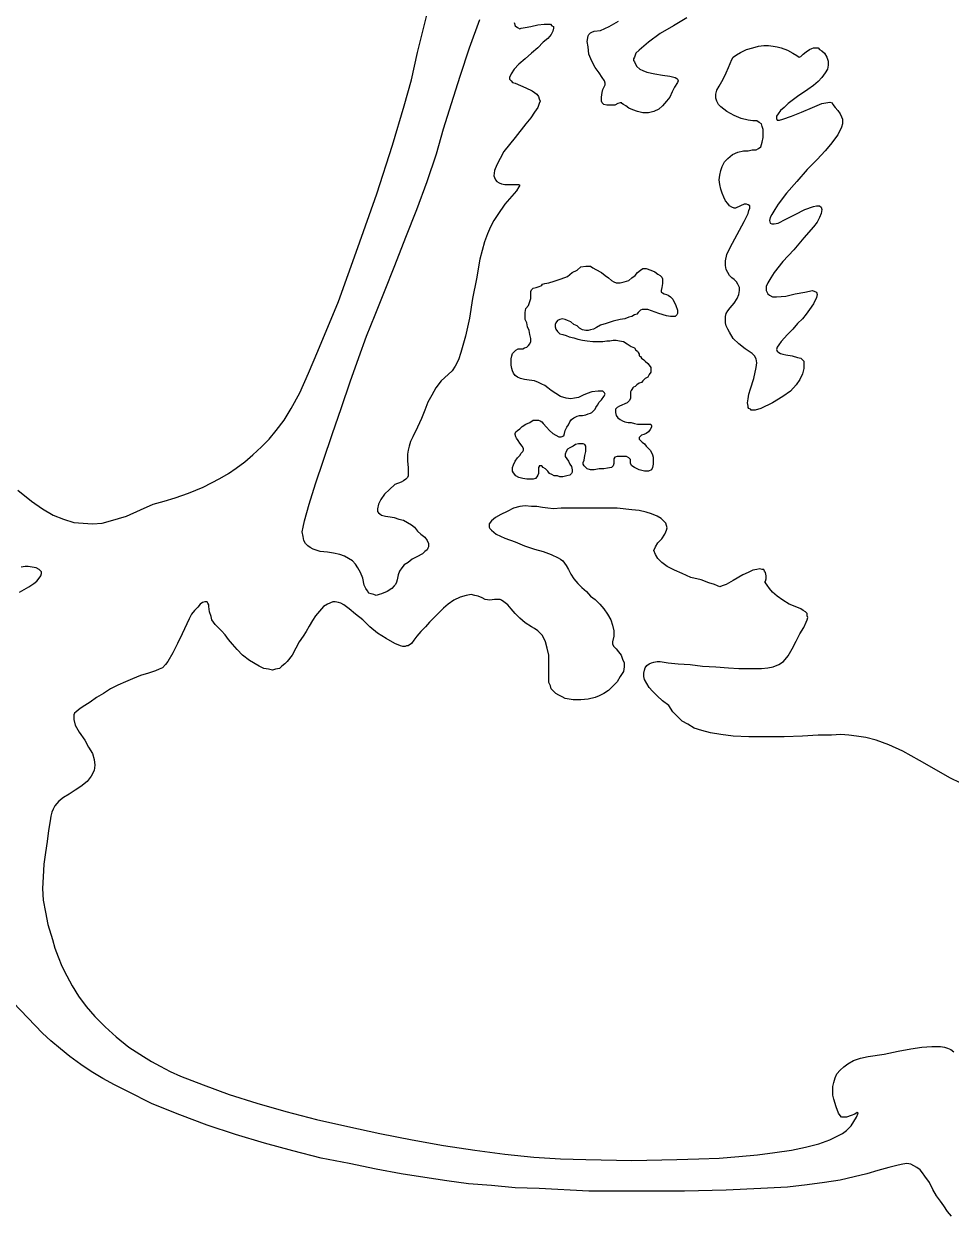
# Model space of a CAD drawing. Extents: x 1231 to 2855, y 3260 to 5268.
# Drawn here: x 1447.398 to 1451.062, y 3325.185 to 3329.892 of the extents above; entities that cross this region are included whole.
import ezdxf

# ---------------------------------------------------------------- set-up
doc = ezdxf.new("R2010")
doc.units = 0
doc.header["$LTSCALE"] = 20
doc.header["$MEASUREMENT"] = 0
doc.layers.add('ACO', color=2, linetype='CONTINUOUS')

msp = doc.modelspace()

# ---------------------------------------------------------------- linework, layer by layer
at = {"layer": 'ACO', "color": 124}
for points in [[(1447.3751, 3328.0514), (1447.4279, 3328.008), (1447.4713, 3327.977), (1447.5147, 3327.9521), (1447.5551, 3327.9366), (1447.5954, 3327.9242), (1447.6326, 3327.9211), (1447.6698, 3327.918), (1447.7071, 3327.9211), (1447.7412, 3327.9304), (1447.8032, 3327.949), (1447.8591, 3327.9739), (1447.9087, 3327.9956), (1447.9521, 3328.008), (1447.9956, 3328.0204), (1448.0483, 3328.039), (1448.1072, 3328.0638), (1448.1724, 3328.0979), (1448.2065, 3328.1166), (1448.2375, 3328.1383), (1448.2716, 3328.1631), (1448.3027, 3328.191), (1448.3368, 3328.222), (1448.3678, 3328.253), (1448.3957, 3328.2872), (1448.4268, 3328.3275), (1448.4547, 3328.374), (1448.4888, 3328.4361), (1448.5229, 3328.5136), (1448.5601, 3328.6005), (1448.6408, 3328.7959), (1448.7183, 3329.01), (1448.7928, 3329.2209), (1448.8548, 3329.4132), (1448.9014, 3329.5683), (1448.9293, 3329.6707), (1448.9541, 3329.7793), (1448.9975, 3329.953)], [(1449.3357, 3329.8972), (1449.3388, 3329.8848), (1449.3481, 3329.8785), (1449.3574, 3329.8723), (1449.3636, 3329.8754), (1449.3791, 3329.8785), (1449.4008, 3329.8816), (1449.4287, 3329.8879), (1449.4535, 3329.891), (1449.466, 3329.891), (1449.4784, 3329.891), (1449.4846, 3329.8848), (1449.4908, 3329.8816), (1449.4908, 3329.8754), (1449.4877, 3329.863), (1449.4815, 3329.8506), (1449.4691, 3329.8351), (1449.4504, 3329.8196), (1449.4287, 3329.7979), (1449.4039, 3329.7762), (1449.3791, 3329.7545), (1449.3543, 3329.7327), (1449.3357, 3329.7141), (1449.3233, 3329.6955), (1449.3171, 3329.68), (1449.3171, 3329.6738), (1449.3233, 3329.6676), (1449.3295, 3329.6614), (1449.3388, 3329.6583), (1449.3605, 3329.649), (1449.3822, 3329.6397), (1449.407, 3329.6273), (1449.4256, 3329.6149), (1449.4318, 3329.6056), (1449.4349, 3329.5963), (1449.438, 3329.587), (1449.4349, 3329.5776), (1449.4287, 3329.5621), (1449.4163, 3329.5435), (1449.4008, 3329.5218), (1449.3822, 3329.497), (1449.3388, 3329.4443), (1449.2953, 3329.3884), (1449.2798, 3329.3605), (1449.2674, 3329.3357), (1449.2581, 3329.314), (1449.255, 3329.2923), (1449.2581, 3329.286), (1449.2612, 3329.2767), (1449.2674, 3329.2705), (1449.2767, 3329.2643), (1449.286, 3329.2612), (1449.2984, 3329.2581), (1449.3171, 3329.2581), (1449.3357, 3329.2581), (1449.345, 3329.2581), (1449.3543, 3329.2581), (1449.3574, 3329.255), (1449.3543, 3329.2488), (1449.345, 3329.2333), (1449.3264, 3329.2116), (1449.2984, 3329.1806), (1449.2705, 3329.1402), (1449.255, 3329.1154), (1449.2426, 3329.0906), (1449.2302, 3329.0627), (1449.2178, 3329.0317), (1449.1992, 3328.9634), (1449.1868, 3328.8859), (1449.1713, 3328.8083), (1449.1588, 3328.7308), (1449.1433, 3328.6594), (1449.1247, 3328.5943), (1449.1154, 3328.5664), (1449.103, 3328.5415), (1449.0906, 3328.5229), (1449.0751, 3328.5074), (1449.0472, 3328.4826), (1449.0255, 3328.4547), (1449.0099, 3328.4268), (1448.9944, 3328.3988), (1448.982, 3328.3678), (1448.9696, 3328.3337), (1448.9541, 3328.2996), (1448.9355, 3328.2624), (1448.9262, 3328.2437), (1448.92, 3328.2251), (1448.9169, 3328.2096), (1448.9138, 3328.1941), (1448.9138, 3328.1662), (1448.9169, 3328.1414), (1448.9169, 3328.1228), (1448.9169, 3328.1073), (1448.9138, 3328.101), (1448.9076, 3328.0948), (1448.8983, 3328.0886), (1448.889, 3328.0824), (1448.8641, 3328.0731), (1448.8424, 3328.0545), (1448.8238, 3328.0359), (1448.8083, 3328.0142), (1448.799, 3327.9956), (1448.7959, 3327.977), (1448.7959, 3327.9677), (1448.799, 3327.9615), (1448.8052, 3327.9584), (1448.8114, 3327.9521), (1448.8269, 3327.949), (1448.8455, 3327.9459), (1448.861, 3327.9428), (1448.8797, 3327.9366), (1448.8983, 3327.9335), (1448.9138, 3327.9242), (1448.9293, 3327.9149), (1448.9417, 3327.9056), (1448.9541, 3327.8901), (1448.9665, 3327.8777), (1448.982, 3327.8653), (1448.9913, 3327.8529), (1448.9975, 3327.8405), (1448.9975, 3327.8281), (1448.9944, 3327.8219), (1448.9913, 3327.8157), (1448.982, 3327.8094), (1448.9727, 3327.8001), (1448.951, 3327.7877), (1448.9324, 3327.7784), (1448.9169, 3327.766), (1448.9014, 3327.7567), (1448.8921, 3327.7443), (1448.8828, 3327.7319), (1448.8766, 3327.7164), (1448.8735, 3327.6978), (1448.8704, 3327.6885), (1448.8672, 3327.6792), (1448.861, 3327.673), (1448.8517, 3327.6637), (1448.8331, 3327.6512), (1448.8114, 3327.6419), (1448.8021, 3327.6388), (1448.7897, 3327.6357), (1448.7804, 3327.6388), (1448.7711, 3327.6419), (1448.7618, 3327.645), (1448.7556, 3327.6543), (1448.7494, 3327.6637), (1448.7432, 3327.6761), (1448.737, 3327.704), (1448.7277, 3327.7257), (1448.7183, 3327.7443), (1448.709, 3327.7598), (1448.6966, 3327.7722), (1448.6811, 3327.7815), (1448.6656, 3327.7908), (1448.647, 3327.797), (1448.6222, 3327.8032), (1448.5974, 3327.8063), (1448.5694, 3327.8094), (1448.5415, 3327.8188), (1448.5291, 3327.825), (1448.5198, 3327.8312), (1448.5105, 3327.8405), (1448.5043, 3327.8529), (1448.5012, 3327.8684), (1448.4981, 3327.887), (1448.5012, 3327.9056), (1448.5074, 3327.9304), (1448.526, 3327.9956), (1448.5508, 3328.0762), (1448.5819, 3328.1693), (1448.616, 3328.2717), (1448.6532, 3328.3771), (1448.6873, 3328.4795), (1448.7215, 3328.5757), (1448.7525, 3328.6594), (1448.7866, 3328.7432), (1448.8238, 3328.8362), (1448.8641, 3328.9386), (1448.9076, 3329.0503), (1448.951, 3329.1589), (1448.9913, 3329.2705), (1449.0286, 3329.3791), (1449.0565, 3329.4784), (1449.0875, 3329.5776), (1449.1216, 3329.6862), (1449.1588, 3329.7979), (1449.1992, 3329.9096)], [(1449.8661, 3329.5404), (1449.8444, 3329.5404), (1449.8227, 3329.5466), (1449.8041, 3329.5528), (1449.7886, 3329.559), (1449.7762, 3329.5683), (1449.7669, 3329.5745), (1449.7607, 3329.5776), (1449.7607, 3329.5807), (1449.7544, 3329.5807), (1449.7451, 3329.5776), (1449.7327, 3329.5714), (1449.7172, 3329.5714), (1449.7017, 3329.5714), (1449.6893, 3329.5745), (1449.6831, 3329.5807), (1449.68, 3329.587), (1449.68, 3329.5932), (1449.68, 3329.6025), (1449.6831, 3329.6211), (1449.6862, 3329.6335), (1449.6924, 3329.6459), (1449.6955, 3329.6521), (1449.6955, 3329.6583), (1449.6924, 3329.6676), (1449.6831, 3329.68), (1449.6707, 3329.6986), (1449.6552, 3329.7203), (1449.6428, 3329.7452), (1449.6304, 3329.7731), (1449.6273, 3329.801), (1449.6242, 3329.8227), (1449.6273, 3329.8444), (1449.6304, 3329.8506), (1449.6366, 3329.8568), (1449.6428, 3329.8599), (1449.6521, 3329.863), (1449.6769, 3329.8661), (1449.711, 3329.8816), (1449.7482, 3329.9034)], [(1450.0181, 3329.9158), (1449.9654, 3329.8848), (1449.9127, 3329.8537), (1449.8661, 3329.8196), (1449.8289, 3329.7886), (1449.8165, 3329.7762), (1449.8103, 3329.7607), (1449.8072, 3329.7545), (1449.8072, 3329.7483), (1449.8103, 3329.7421), (1449.8134, 3329.7359), (1449.8196, 3329.7234), (1449.832, 3329.7141), (1449.8444, 3329.7079), (1449.8599, 3329.7017), (1449.8909, 3329.6955), (1449.922, 3329.6893), (1449.9499, 3329.6862), (1449.9716, 3329.68), (1449.9778, 3329.6769), (1449.9809, 3329.6738), (1449.984, 3329.6676), (1449.9809, 3329.6614), (1449.9685, 3329.6428), (1449.9592, 3329.6242), (1449.9499, 3329.6025), (1449.9375, 3329.587), (1449.922, 3329.5683), (1449.9065, 3329.5559), (1449.8878, 3329.5466), (1449.8661, 3329.5404), (1449.8661, 3329.5404)], [(1450.4617, 3329.7607), (1450.4679, 3329.7638), (1450.4772, 3329.7731), (1450.4896, 3329.7824), (1450.5021, 3329.7917), (1450.5114, 3329.7948), (1450.5176, 3329.7979), (1450.5269, 3329.7979), (1450.5362, 3329.7979), (1450.5424, 3329.7917), (1450.5517, 3329.7855), (1450.561, 3329.7762), (1450.5703, 3329.7607), (1450.5765, 3329.7452), (1450.5765, 3329.7296), (1450.5734, 3329.7141), (1450.5641, 3329.6986), (1450.5517, 3329.68), (1450.5362, 3329.6645), (1450.5176, 3329.649), (1450.4958, 3329.6335), (1450.4555, 3329.6056), (1450.4183, 3329.5776), (1450.4028, 3329.5621), (1450.3873, 3329.5497), (1450.378, 3329.5373), (1450.3718, 3329.528), (1450.3718, 3329.5187), (1450.3749, 3329.5125), (1450.3842, 3329.5125), (1450.3966, 3329.5156), (1450.4307, 3329.528), (1450.471, 3329.5435), (1450.5145, 3329.5621), (1450.5517, 3329.5776), (1450.5672, 3329.5807), (1450.5827, 3329.5838), (1450.592, 3329.5807), (1450.5951, 3329.5745), (1450.6044, 3329.5621), (1450.6137, 3329.5497), (1450.623, 3329.5373), (1450.6292, 3329.5249), (1450.6323, 3329.5156), (1450.6323, 3329.5063), (1450.6323, 3329.497), (1450.6292, 3329.4846), (1450.6137, 3329.4536), (1450.5858, 3329.4163), (1450.5641, 3329.3915), (1450.5331, 3329.3574), (1450.4927, 3329.3171), (1450.4524, 3329.2705), (1450.4121, 3329.224), (1450.378, 3329.1806), (1450.3656, 3329.1589), (1450.3532, 3329.1402), (1450.3469, 3329.1278), (1450.3438, 3329.1154), (1450.3469, 3329.1061), (1450.3532, 3329.103), (1450.3625, 3329.103), (1450.378, 3329.1061), (1450.409, 3329.1216), (1450.4462, 3329.1402), (1450.4834, 3329.1589), (1450.5176, 3329.1713), (1450.53, 3329.1744), (1450.5424, 3329.1744), (1450.5486, 3329.1682), (1450.5517, 3329.1589), (1450.5486, 3329.1434), (1450.5424, 3329.1278), (1450.5331, 3329.1092), (1450.5176, 3329.0906), (1450.4803, 3329.0472), (1450.44, 3329.0007), (1450.3966, 3328.9541), (1450.3625, 3328.9107), (1450.3501, 3328.889), (1450.3376, 3328.8704), (1450.3314, 3328.8549), (1450.3314, 3328.8393), (1450.3376, 3328.8269), (1450.3438, 3328.8207), (1450.3563, 3328.8145), (1450.3718, 3328.8145), (1450.409, 3328.8176), (1450.4462, 3328.8269), (1450.4834, 3328.8331), (1450.5145, 3328.8393), (1450.5238, 3328.8362), (1450.53, 3328.8331), (1450.5331, 3328.8238), (1450.53, 3328.8114), (1450.5176, 3328.7866), (1450.5021, 3328.7649), (1450.4896, 3328.7463), (1450.4741, 3328.7277), (1450.4555, 3328.7091), (1450.4369, 3328.6873), (1450.4152, 3328.6656), (1450.3904, 3328.6377), (1450.3811, 3328.6253), (1450.3749, 3328.616), (1450.3718, 3328.6067), (1450.3749, 3328.6005), (1450.3811, 3328.5943), (1450.3873, 3328.5912), (1450.3966, 3328.5881), (1450.409, 3328.585), (1450.4338, 3328.5819), (1450.4555, 3328.5757), (1450.4679, 3328.5726), (1450.4741, 3328.5664), (1450.4803, 3328.5602), (1450.4803, 3328.5509), (1450.4803, 3328.5322), (1450.4741, 3328.5105), (1450.4648, 3328.4888), (1450.4493, 3328.4671), (1450.4276, 3328.4423), (1450.3966, 3328.4206), (1450.3563, 3328.3957), (1450.3097, 3328.374), (1450.288, 3328.3678), (1450.2725, 3328.3678), (1450.2694, 3328.3709), (1450.2632, 3328.374), (1450.2601, 3328.3771), (1450.2601, 3328.3833), (1450.257, 3328.3957), (1450.2601, 3328.4113), (1450.2632, 3328.4299), (1450.2694, 3328.4516), (1450.2818, 3328.4919), (1450.2911, 3328.5353), (1450.2942, 3328.554), (1450.2911, 3328.5695), (1450.2849, 3328.5819), (1450.2756, 3328.5912), (1450.2477, 3328.6098), (1450.2229, 3328.6284), (1450.2012, 3328.6501), (1450.1856, 3328.6749), (1450.1794, 3328.6873), (1450.1732, 3328.6998), (1450.1701, 3328.7122), (1450.1701, 3328.7246), (1450.1701, 3328.737), (1450.1732, 3328.7494), (1450.1794, 3328.7587), (1450.1887, 3328.7711), (1450.2043, 3328.7897), (1450.2167, 3328.8083), (1450.2229, 3328.8238), (1450.226, 3328.8393), (1450.226, 3328.8518), (1450.2198, 3328.8642), (1450.2136, 3328.8735), (1450.2043, 3328.8828), (1450.1949, 3328.889), (1450.1856, 3328.8983), (1450.1794, 3328.9107), (1450.1732, 3328.9231), (1450.1701, 3328.9386), (1450.1701, 3328.9572), (1450.1763, 3328.982), (1450.1887, 3329.01), (1450.2074, 3329.0441), (1450.226, 3329.0782), (1450.2446, 3329.1123), (1450.2601, 3329.1434), (1450.2632, 3329.1558), (1450.2663, 3329.1651), (1450.2663, 3329.1744), (1450.2601, 3329.1775), (1450.2539, 3329.1806), (1450.2446, 3329.1806), (1450.2291, 3329.1744), (1450.2105, 3329.1651), (1450.2043, 3329.1651), (1450.1949, 3329.1682), (1450.1856, 3329.1744), (1450.1794, 3329.1837), (1450.1701, 3329.193), (1450.1639, 3329.2085), (1450.1577, 3329.224), (1450.1515, 3329.2395), (1450.1484, 3329.2581), (1450.1453, 3329.2767), (1450.1484, 3329.2954), (1450.1515, 3329.314), (1450.1577, 3329.3295), (1450.167, 3329.3481), (1450.1794, 3329.3605), (1450.198, 3329.376), (1450.2198, 3329.3853), (1450.2415, 3329.3915), (1450.2601, 3329.3915), (1450.2756, 3329.3946), (1450.2911, 3329.3946), (1450.3004, 3329.4008), (1450.3097, 3329.407), (1450.3159, 3329.4256), (1450.319, 3329.4443), (1450.319, 3329.4598), (1450.319, 3329.4753), (1450.3159, 3329.4877), (1450.3128, 3329.497), (1450.3035, 3329.5032), (1450.2942, 3329.5094), (1450.2787, 3329.5094), (1450.2601, 3329.5125), (1450.2322, 3329.5187), (1450.2043, 3329.5311), (1450.1763, 3329.5466), (1450.1639, 3329.5559), (1450.1515, 3329.5652), (1450.1422, 3329.5745), (1450.136, 3329.587), (1450.1329, 3329.5994), (1450.1329, 3329.6149), (1450.136, 3329.6304), (1450.1453, 3329.6459), (1450.1608, 3329.6738), (1450.1732, 3329.6986), (1450.1825, 3329.7203), (1450.1887, 3329.7359), (1450.1949, 3329.7514), (1450.2012, 3329.7607), (1450.2136, 3329.77), (1450.2291, 3329.7793), (1450.2539, 3329.7917), (1450.2787, 3329.7979), (1450.3004, 3329.8041), (1450.3221, 3329.8072), (1450.3407, 3329.8072), (1450.3594, 3329.8041), (1450.3749, 3329.801), (1450.3904, 3329.7979), (1450.4152, 3329.7886), (1450.4369, 3329.7762), (1450.4524, 3329.7669), (1450.4617, 3329.7607), (1450.4617, 3329.7607)], [(1449.4939, 3328.8766), (1449.5218, 3328.8859), (1449.5466, 3328.8952), (1449.5652, 3328.9107), (1449.5838, 3328.92), (1449.5993, 3328.9324), (1449.618, 3328.9355), (1449.6273, 3328.9355), (1449.6366, 3328.9355), (1449.6459, 3328.9293), (1449.6583, 3328.9231), (1449.68, 3328.9107), (1449.6955, 3328.8983), (1449.7079, 3328.889), (1449.7203, 3328.8797), (1449.7296, 3328.8735), (1449.7389, 3328.8704), (1449.7544, 3328.8704), (1449.77, 3328.8735), (1449.7886, 3328.8797), (1449.801, 3328.889), (1449.8134, 3328.8983), (1449.8227, 3328.9107), (1449.8351, 3328.92), (1449.8444, 3328.9262), (1449.8568, 3328.9262), (1449.8754, 3328.92), (1449.8909, 3328.9138), (1449.9033, 3328.9045), (1449.9127, 3328.8983), (1449.9189, 3328.8921), (1449.922, 3328.8859), (1449.922, 3328.8766), (1449.922, 3328.8673), (1449.9189, 3328.8518), (1449.9158, 3328.8393), (1449.9158, 3328.8331), (1449.922, 3328.83), (1449.9282, 3328.8269), (1449.9375, 3328.8238), (1449.9437, 3328.8207), (1449.953, 3328.8145), (1449.9623, 3328.8052), (1449.9747, 3328.7804), (1449.9809, 3328.7618), (1449.9809, 3328.7494), (1449.9778, 3328.7432), (1449.9716, 3328.737), (1449.9623, 3328.737), (1449.953, 3328.737), (1449.9375, 3328.7401), (1449.9065, 3328.7494), (1449.8785, 3328.7587), (1449.863, 3328.7649), (1449.8506, 3328.7649), (1449.8413, 3328.7649), (1449.8351, 3328.7618), (1449.8258, 3328.7525), (1449.8196, 3328.7463), (1449.8103, 3328.7432), (1449.801, 3328.737), (1449.7886, 3328.7339), (1449.7731, 3328.7277), (1449.7544, 3328.7246), (1449.7265, 3328.7184), (1449.6986, 3328.7091), (1449.6769, 3328.7029), (1449.6614, 3328.6935), (1449.649, 3328.6873), (1449.6366, 3328.6842), (1449.6273, 3328.6811), (1449.618, 3328.6811), (1449.6055, 3328.6842), (1449.5931, 3328.6904), (1449.5838, 3328.6998), (1449.5714, 3328.706), (1449.559, 3328.7153), (1449.5466, 3328.7215), (1449.5373, 3328.7246), (1449.5249, 3328.7277), (1449.5156, 3328.7246), (1449.5063, 3328.7215), (1449.5001, 3328.7122), (1449.497, 3328.706), (1449.497, 3328.6966), (1449.5001, 3328.6873), (1449.5063, 3328.678), (1449.5156, 3328.6687), (1449.528, 3328.6656), (1449.5404, 3328.6625), (1449.5528, 3328.6563), (1449.5714, 3328.6532), (1449.5869, 3328.647), (1449.6055, 3328.6439), (1449.6242, 3328.6408), (1449.6459, 3328.6377), (1449.6676, 3328.6377), (1449.6862, 3328.6377), (1449.7017, 3328.6408), (1449.7141, 3328.6408), (1449.7265, 3328.6439), (1449.7389, 3328.6439), (1449.7513, 3328.6408), (1449.7669, 3328.6377), (1449.7824, 3328.6284), (1449.7979, 3328.6191), (1449.8103, 3328.6129), (1449.8165, 3328.6036), (1449.8227, 3328.6005), (1449.8258, 3328.5943), (1449.8289, 3328.5881), (1449.8289, 3328.5819), (1449.8351, 3328.5788), (1449.8382, 3328.5726), (1449.8475, 3328.5664), (1449.8537, 3328.5602), (1449.863, 3328.5509), (1449.8692, 3328.5446), (1449.8754, 3328.5353), (1449.8754, 3328.5291), (1449.8754, 3328.5167), (1449.8692, 3328.5074), (1449.863, 3328.4981), (1449.8537, 3328.4919), (1449.8444, 3328.4826), (1449.8382, 3328.4764), (1449.8289, 3328.4733), (1449.8196, 3328.4671), (1449.8134, 3328.4609), (1449.8072, 3328.4578), (1449.8041, 3328.4547), (1449.801, 3328.4485), (1449.7979, 3328.4454), (1449.7948, 3328.4392), (1449.7948, 3328.433), (1449.7948, 3328.4237), (1449.7948, 3328.4144), (1449.7917, 3328.4051), (1449.7824, 3328.3957), (1449.7731, 3328.3926), (1449.7607, 3328.3864), (1449.7513, 3328.3833), (1449.742, 3328.3771), (1449.7358, 3328.3709), (1449.7358, 3328.3585), (1449.7389, 3328.3461), (1449.7451, 3328.3368), (1449.7544, 3328.3306), (1449.7638, 3328.3244), (1449.7731, 3328.3213), (1449.7855, 3328.3182), (1449.7979, 3328.3182), (1449.8103, 3328.3151), (1449.8227, 3328.312), (1449.8351, 3328.312), (1449.8475, 3328.312), (1449.8599, 3328.312), (1449.8692, 3328.312), (1449.8754, 3328.312), (1449.8785, 3328.3058), (1449.8785, 3328.2996), (1449.8723, 3328.2903), (1449.8661, 3328.281), (1449.8568, 3328.2748), (1449.8475, 3328.2717), (1449.8382, 3328.2686), (1449.832, 3328.2624), (1449.8289, 3328.2593), (1449.8289, 3328.253), (1449.8351, 3328.2468), (1449.8413, 3328.2406), (1449.8506, 3328.2344), (1449.8568, 3328.2251), (1449.8661, 3328.2158), (1449.8723, 3328.2096), (1449.8785, 3328.2003), (1449.8816, 3328.191), (1449.8847, 3328.1817), (1449.8847, 3328.1693), (1449.8847, 3328.1538), (1449.8816, 3328.1414), (1449.8785, 3328.1321), (1449.8661, 3328.1259), (1449.8506, 3328.1259), (1449.8289, 3328.1321), (1449.8103, 3328.1414), (1449.801, 3328.1476), (1449.7948, 3328.1569), (1449.7948, 3328.1662), (1449.7948, 3328.1724), (1449.7886, 3328.1786), (1449.7793, 3328.1848), (1449.7638, 3328.1848), (1449.742, 3328.1848), (1449.7327, 3328.1817), (1449.7296, 3328.1755), (1449.7296, 3328.1662), (1449.7296, 3328.1569), (1449.7265, 3328.1476), (1449.7203, 3328.1414), (1449.7048, 3328.1383), (1449.6893, 3328.1352), (1449.6707, 3328.1352), (1449.6521, 3328.1321), (1449.6366, 3328.1321), (1449.6242, 3328.1352), (1449.6149, 3328.1445), (1449.6118, 3328.1476), (1449.6086, 3328.1538), (1449.6086, 3328.16), (1449.6118, 3328.1693), (1449.6149, 3328.1879), (1449.618, 3328.2034), (1449.618, 3328.2158), (1449.618, 3328.2251), (1449.6149, 3328.2313), (1449.6086, 3328.2344), (1449.6024, 3328.2344), (1449.59, 3328.2344), (1449.5776, 3328.2313), (1449.5683, 3328.2251), (1449.5559, 3328.2189), (1449.5466, 3328.2127), (1449.5404, 3328.2034), (1449.5373, 3328.1941), (1449.5373, 3328.1848), (1449.5435, 3328.1755), (1449.5497, 3328.1662), (1449.5559, 3328.1538), (1449.5621, 3328.1445), (1449.5652, 3328.1321), (1449.5652, 3328.1228), (1449.5621, 3328.1166), (1449.5559, 3328.1104), (1449.5435, 3328.1073), (1449.528, 3328.1041), (1449.5156, 3328.1041), (1449.5063, 3328.1073), (1449.4939, 3328.1073), (1449.4846, 3328.1135), (1449.4753, 3328.1166), (1449.4691, 3328.1259), (1449.4597, 3328.1352), (1449.4504, 3328.1414), (1449.4442, 3328.1476), (1449.438, 3328.1476), (1449.4349, 3328.1476), (1449.4349, 3328.1445), (1449.4318, 3328.1414), (1449.4318, 3328.1383), (1449.4318, 3328.1383), (1449.4318, 3328.1352), (1449.4318, 3328.1321), (1449.4318, 3328.1259), (1449.4318, 3328.1166), (1449.4287, 3328.1104), (1449.4256, 3328.1041), (1449.4194, 3328.0979), (1449.4101, 3328.0948), (1449.3977, 3328.0948), (1449.3853, 3328.0948), (1449.3698, 3328.0979), (1449.3543, 3328.101), (1449.3419, 3328.1073), (1449.3326, 3328.1197), (1449.3295, 3328.1259), (1449.3295, 3328.1321), (1449.3295, 3328.1414), (1449.3326, 3328.1507), (1449.3388, 3328.1662), (1449.3481, 3328.1786), (1449.3574, 3328.1879), (1449.3636, 3328.1972), (1449.3698, 3328.2034), (1449.3729, 3328.2096), (1449.3729, 3328.2158), (1449.3667, 3328.2251), (1449.3574, 3328.2375), (1449.3512, 3328.2468), (1449.345, 3328.2562), (1449.3419, 3328.2624), (1449.3388, 3328.2717), (1449.3388, 3328.2748), (1449.3419, 3328.281), (1449.3481, 3328.2872), (1449.3574, 3328.2934), (1449.3667, 3328.3027), (1449.3822, 3328.312), (1449.3977, 3328.3182), (1449.4101, 3328.3275), (1449.4256, 3328.3275), (1449.4318, 3328.3275), (1449.438, 3328.3244), (1449.4442, 3328.3213), (1449.4504, 3328.3151), (1449.4629, 3328.2996), (1449.4753, 3328.2872), (1449.4877, 3328.2748), (1449.5001, 3328.2686), (1449.5125, 3328.2624), (1449.5218, 3328.2624), (1449.5311, 3328.2655), (1449.5342, 3328.2748), (1449.5373, 3328.2872), (1449.5435, 3328.2996), (1449.5497, 3328.3089), (1449.5559, 3328.3213), (1449.5621, 3328.3306), (1449.5714, 3328.3368), (1449.5838, 3328.343), (1449.5931, 3328.3461), (1449.6055, 3328.3461), (1449.618, 3328.3492), (1449.6273, 3328.3523), (1449.6366, 3328.3554), (1449.6428, 3328.3585), (1449.649, 3328.3647), (1449.6552, 3328.3709), (1449.6583, 3328.3771), (1449.6645, 3328.3864), (1449.6707, 3328.3988), (1449.68, 3328.4082), (1449.6893, 3328.4206), (1449.6955, 3328.4299), (1449.6924, 3328.4361), (1449.6862, 3328.4423), (1449.6676, 3328.4423), (1449.6428, 3328.4392), (1449.6242, 3328.433), (1449.6086, 3328.4268), (1449.59, 3328.4175), (1449.5745, 3328.4144), (1449.559, 3328.4113), (1449.5404, 3328.4144), (1449.5187, 3328.4206), (1449.5001, 3328.433), (1449.4815, 3328.4454), (1449.4691, 3328.4547), (1449.4566, 3328.464), (1449.4442, 3328.4702), (1449.4318, 3328.4764), (1449.4163, 3328.4826), (1449.3946, 3328.4857), (1449.376, 3328.4888), (1449.3605, 3328.4919), (1449.3481, 3328.4981), (1449.3388, 3328.5043), (1449.3326, 3328.5136), (1449.3295, 3328.5229), (1449.3264, 3328.5322), (1449.3233, 3328.5446), (1449.3233, 3328.5571), (1449.3233, 3328.5695), (1449.3264, 3328.5819), (1449.3295, 3328.5912), (1449.3357, 3328.5974), (1449.3419, 3328.6036), (1449.3512, 3328.6098), (1449.3605, 3328.6098), (1449.3698, 3328.6098), (1449.376, 3328.6129), (1449.3853, 3328.616), (1449.3915, 3328.6222), (1449.3977, 3328.6284), (1449.4008, 3328.6377), (1449.4008, 3328.6501), (1449.3977, 3328.6656), (1449.3946, 3328.6811), (1449.3884, 3328.6966), (1449.3853, 3328.7122), (1449.3791, 3328.7246), (1449.3791, 3328.7401), (1449.3791, 3328.7525), (1449.3822, 3328.768), (1449.3915, 3328.7804), (1449.3977, 3328.7959), (1449.4008, 3328.8083), (1449.4008, 3328.8176), (1449.4008, 3328.83), (1449.4008, 3328.8362), (1449.4039, 3328.8424), (1449.4101, 3328.8487), (1449.4225, 3328.8518), (1449.4349, 3328.8549), (1449.4411, 3328.858), (1449.4442, 3328.8611), (1449.4442, 3328.8611), (1449.4473, 3328.8642), (1449.4566, 3328.8673), (1449.4722, 3328.8704), (1449.4939, 3328.8766), (1449.4939, 3328.8766)], [(1451.1008, 3326.8943), (1451.0573, 3326.916), (1451.0139, 3326.9409), (1450.9363, 3326.9843), (1450.8712, 3327.0215), (1450.8154, 3327.0463), (1450.7657, 3327.0649), (1450.7254, 3327.0743), (1450.6882, 3327.0805), (1450.6572, 3327.0836), (1450.6261, 3327.0867), (1450.5889, 3327.0836), (1450.5362, 3327.0836), (1450.4741, 3327.0805), (1450.4028, 3327.0774), (1450.3314, 3327.0774), (1450.2632, 3327.0774), (1450.2012, 3327.0805), (1450.1515, 3327.0867), (1450.1112, 3327.0929), (1450.0771, 3327.1022), (1450.046, 3327.1115), (1450.0212, 3327.127), (1449.9995, 3327.1394), (1449.9809, 3327.158), (1449.9623, 3327.1766), (1449.9468, 3327.2014), (1449.922, 3327.2201), (1449.9002, 3327.2387), (1449.8816, 3327.2573), (1449.8692, 3327.2728), (1449.8599, 3327.2883), (1449.8506, 3327.3038), (1449.8475, 3327.3162), (1449.8475, 3327.3286), (1449.8506, 3327.341), (1449.8537, 3327.3503), (1449.8599, 3327.3596), (1449.8692, 3327.3658), (1449.8785, 3327.369), (1449.8878, 3327.3721), (1449.9002, 3327.3752), (1449.9127, 3327.3752), (1449.9437, 3327.369), (1449.984, 3327.3658), (1450.0305, 3327.3627), (1450.0802, 3327.3565), (1450.1329, 3327.3534), (1450.1825, 3327.3503), (1450.2229, 3327.3472), (1450.257, 3327.3472), (1450.2849, 3327.3472), (1450.3128, 3327.3472), (1450.3376, 3327.3503), (1450.3594, 3327.3534), (1450.3811, 3327.3627), (1450.3997, 3327.3752), (1450.4183, 3327.3969), (1450.4338, 3327.4248), (1450.4493, 3327.4558), (1450.4648, 3327.4837), (1450.4803, 3327.5085), (1450.4896, 3327.5303), (1450.4927, 3327.5396), (1450.4958, 3327.5489), (1450.4927, 3327.5551), (1450.4927, 3327.5644), (1450.4865, 3327.5706), (1450.4772, 3327.5768), (1450.4679, 3327.583), (1450.4524, 3327.5892), (1450.4214, 3327.6016), (1450.3966, 3327.6171), (1450.3749, 3327.6326), (1450.3563, 3327.6481), (1450.3438, 3327.6637), (1450.3345, 3327.6761), (1450.3283, 3327.6854), (1450.3252, 3327.6885), (1450.3283, 3327.6916), (1450.3314, 3327.7009), (1450.3314, 3327.7133), (1450.3283, 3327.7257), (1450.3252, 3327.7319), (1450.3221, 3327.7381), (1450.3159, 3327.7381), (1450.3066, 3327.7412), (1450.2942, 3327.7381), (1450.2787, 3327.735), (1450.2601, 3327.7257), (1450.2384, 3327.7164), (1450.2012, 3327.6947), (1450.1732, 3327.6792), (1450.1577, 3327.673), (1450.1484, 3327.6699), (1450.1391, 3327.673), (1450.1267, 3327.6792), (1450.105, 3327.6854), (1450.074, 3327.6978), (1450.0336, 3327.7071), (1449.9995, 3327.7226), (1449.9685, 3327.735), (1449.9406, 3327.7505), (1449.9189, 3327.766), (1449.9033, 3327.7815), (1449.894, 3327.797), (1449.8878, 3327.8126), (1449.894, 3327.8281), (1449.9033, 3327.8436), (1449.9189, 3327.8591), (1449.9313, 3327.8777), (1449.9344, 3327.887), (1449.9375, 3327.8932), (1449.9406, 3327.9025), (1449.9375, 3327.9118), (1449.9344, 3327.9211), (1449.9251, 3327.9304), (1449.9158, 3327.9397), (1449.9002, 3327.949), (1449.8785, 3327.9584), (1449.8568, 3327.9646), (1449.8289, 3327.9708), (1449.801, 3327.9739), (1449.742, 3327.9801), (1449.68, 3327.9801), (1449.6211, 3327.9801), (1449.5652, 3327.9801), (1449.5218, 3327.9801), (1449.4908, 3327.977), (1449.4691, 3327.9801), (1449.4473, 3327.9832), (1449.4256, 3327.9863), (1449.4039, 3327.9863), (1449.3791, 3327.9894), (1449.3574, 3327.9863), (1449.3326, 3327.9801), (1449.3077, 3327.9677), (1449.2829, 3327.9552), (1449.2612, 3327.9428), (1449.2457, 3327.9304), (1449.2364, 3327.918), (1449.2364, 3327.9118), (1449.2364, 3327.9056), (1449.2395, 3327.8994), (1449.2457, 3327.8932), (1449.2643, 3327.8777), (1449.2984, 3327.8622), (1449.3388, 3327.8467), (1449.376, 3327.8312), (1449.4163, 3327.8188), (1449.4504, 3327.8094), (1449.4815, 3327.797), (1449.5094, 3327.7846), (1449.5187, 3327.7784), (1449.528, 3327.7722), (1449.5342, 3327.7629), (1449.5404, 3327.7536), (1449.5497, 3327.7381), (1449.559, 3327.7195), (1449.5714, 3327.7009), (1449.5869, 3327.6823), (1449.6024, 3327.6668), (1449.6211, 3327.6512), (1449.6366, 3327.6326), (1449.6552, 3327.6202), (1449.6738, 3327.6016), (1449.6893, 3327.583), (1449.7048, 3327.5613), (1449.7172, 3327.5396), (1449.7234, 3327.5179), (1449.7296, 3327.4961), (1449.7296, 3327.4744), (1449.7234, 3327.4527), (1449.7234, 3327.4434), (1449.7296, 3327.4341), (1449.7389, 3327.4248), (1449.7482, 3327.4124), (1449.7576, 3327.4), (1449.7638, 3327.3845), (1449.77, 3327.369), (1449.77, 3327.3534), (1449.7669, 3327.3348), (1449.7544, 3327.3162), (1449.742, 3327.2945), (1449.7265, 3327.279), (1449.7079, 3327.2604), (1449.6893, 3327.248), (1449.6707, 3327.2387), (1449.6552, 3327.2325), (1449.6273, 3327.2263), (1449.5993, 3327.2232), (1449.5683, 3327.2232), (1449.5373, 3327.2294), (1449.5249, 3327.2356), (1449.5125, 3327.2418), (1449.5001, 3327.248), (1449.4908, 3327.2573), (1449.4815, 3327.2666), (1449.4784, 3327.279), (1449.4722, 3327.2914), (1449.4722, 3327.3069), (1449.4722, 3327.341), (1449.4722, 3327.3721), (1449.4722, 3327.4), (1449.466, 3327.4279), (1449.4597, 3327.4527), (1449.4473, 3327.4775), (1449.438, 3327.4868), (1449.4287, 3327.4961), (1449.4163, 3327.5054), (1449.4039, 3327.5116), (1449.3791, 3327.5272), (1449.3574, 3327.5458), (1449.3388, 3327.5644), (1449.3233, 3327.583), (1449.3108, 3327.5985), (1449.2953, 3327.6109), (1449.286, 3327.6171), (1449.2798, 3327.6202), (1449.2705, 3327.6202), (1449.2581, 3327.6202), (1449.2395, 3327.6171), (1449.2209, 3327.6202), (1449.2085, 3327.6264), (1449.193, 3327.6326), (1449.1806, 3327.6357), (1449.1651, 3327.6388), (1449.1464, 3327.6357), (1449.1216, 3327.6295), (1449.0968, 3327.6171), (1449.0751, 3327.6016), (1449.0565, 3327.5861), (1449.0379, 3327.5675), (1449.0193, 3327.5489), (1449.0006, 3327.5303), (1448.9851, 3327.5116), (1448.9665, 3327.493), (1448.951, 3327.4744), (1448.9386, 3327.4589), (1448.9293, 3327.4465), (1448.9169, 3327.4372), (1448.9107, 3327.4372), (1448.9045, 3327.4341), (1448.8952, 3327.4341), (1448.8859, 3327.4372), (1448.8641, 3327.4465), (1448.83, 3327.4651), (1448.7959, 3327.4868), (1448.7649, 3327.5116), (1448.737, 3327.5396), (1448.709, 3327.5613), (1448.6842, 3327.583), (1448.6625, 3327.5985), (1448.6501, 3327.6047), (1448.6408, 3327.6078), (1448.6284, 3327.6109), (1448.6191, 3327.6109), (1448.5974, 3327.6016), (1448.5819, 3327.5923), (1448.5663, 3327.5737), (1448.5508, 3327.5551), (1448.5384, 3327.5365), (1448.526, 3327.5148), (1448.5136, 3327.493), (1448.5012, 3327.4744), (1448.4857, 3327.4527), (1448.4733, 3327.4279), (1448.4578, 3327.4), (1448.4392, 3327.3752), (1448.4299, 3327.3658), (1448.4174, 3327.3565), (1448.4081, 3327.3472), (1448.3926, 3327.3441), (1448.3802, 3327.341), (1448.3647, 3327.3441), (1448.3461, 3327.3472), (1448.3275, 3327.3565), (1448.2903, 3327.3783), (1448.2623, 3327.4), (1448.2406, 3327.4217), (1448.222, 3327.4434), (1448.2065, 3327.462), (1448.1941, 3327.4806), (1448.1786, 3327.4961), (1448.1631, 3327.5116), (1448.1538, 3327.521), (1448.1476, 3327.5303), (1448.1414, 3327.5396), (1448.1383, 3327.552), (1448.1321, 3327.5706), (1448.129, 3327.5923), (1448.129, 3327.5985), (1448.1258, 3327.6047), (1448.1227, 3327.6109), (1448.1165, 3327.6109), (1448.1134, 3327.6109), (1448.1041, 3327.6078), (1448.0948, 3327.6016), (1448.0855, 3327.5892), (1448.0731, 3327.5768), (1448.0607, 3327.5613), (1448.0514, 3327.5427), (1448.0421, 3327.5241), (1448.0235, 3327.4837), (1448.0049, 3327.4465), (1447.9863, 3327.4093), (1447.9676, 3327.3752), (1447.9583, 3327.3627), (1447.9459, 3327.3503), (1447.9335, 3327.3441), (1447.918, 3327.3379), (1447.8901, 3327.3286), (1447.8591, 3327.3193), (1447.828, 3327.3069), (1447.8001, 3327.2945), (1447.7691, 3327.2821), (1447.7412, 3327.2666), (1447.7133, 3327.248), (1447.6854, 3327.2325), (1447.6605, 3327.2138), (1447.6388, 3327.2014), (1447.6202, 3327.189), (1447.6047, 3327.1766), (1447.5985, 3327.1704), (1447.5954, 3327.1642), (1447.5954, 3327.1549), (1447.5954, 3327.1456), (1447.6016, 3327.1239), (1447.6171, 3327.096), (1447.6388, 3327.0649), (1447.6543, 3327.037), (1447.6698, 3327.0122), (1447.676, 3326.9874), (1447.6791, 3326.9657), (1447.676, 3326.944), (1447.6636, 3326.9223), (1447.6481, 3326.9005), (1447.6233, 3326.8819), (1447.6016, 3326.8664), (1447.5768, 3326.8509), (1447.5551, 3326.8385), (1447.5364, 3326.823), (1447.5209, 3326.8044), (1447.5147, 3326.792), (1447.5085, 3326.7796), (1447.5054, 3326.764), (1447.5023, 3326.7454), (1447.4961, 3326.7082), (1447.4899, 3326.6648), (1447.4837, 3326.6213), (1447.4775, 3326.5748), (1447.4744, 3326.5252), (1447.4713, 3326.4787), (1447.4744, 3326.4321), (1447.4837, 3326.3856), (1447.493, 3326.336), (1447.5116, 3326.277), (1447.5209, 3326.2429), (1447.5333, 3326.2088), (1447.5489, 3326.1715), (1447.5675, 3326.1343), (1447.5892, 3326.094), (1447.614, 3326.0537), (1447.645, 3326.0133), (1447.6791, 3325.973), (1447.7195, 3325.9327), (1447.7629, 3325.8924), (1447.8125, 3325.852), (1447.8715, 3325.8148), (1447.9025, 3325.7962), (1447.9366, 3325.7776), (1447.9769, 3325.7559), (1448.0173, 3325.7372), (1448.1072, 3325.7031), (1448.2096, 3325.6659), (1448.3182, 3325.6318), (1448.433, 3325.5977), (1448.5539, 3325.5666), (1448.678, 3325.5387), (1448.8052, 3325.5108), (1448.9324, 3325.486), (1449.0565, 3325.4643), (1449.1806, 3325.4457), (1449.2984, 3325.4301), (1449.4132, 3325.4177), (1449.5187, 3325.4115), (1449.618, 3325.4084), (1449.801, 3325.4053), (1449.9778, 3325.4084), (1450.0647, 3325.4115), (1450.1453, 3325.4146), (1450.2229, 3325.4208), (1450.2973, 3325.427), (1450.3656, 3325.4363), (1450.4307, 3325.4457), (1450.4865, 3325.4581), (1450.5393, 3325.4705), (1450.5827, 3325.486), (1450.6199, 3325.5046), (1450.6323, 3325.5108), (1450.6479, 3325.5232), (1450.6572, 3325.5325), (1450.6665, 3325.5418), (1450.6882, 3325.5759), (1450.6944, 3325.5915), (1450.6913, 3325.5946), (1450.682, 3325.5883), (1450.6665, 3325.5821), (1450.6479, 3325.5759), (1450.6385, 3325.5759), (1450.6292, 3325.5759), (1450.623, 3325.5821), (1450.6168, 3325.5915), (1450.6075, 3325.6163), (1450.5982, 3325.6473), (1450.5951, 3325.6628), (1450.5951, 3325.6783), (1450.5951, 3325.6969), (1450.5982, 3325.7124), (1450.6044, 3325.731), (1450.6106, 3325.7466), (1450.623, 3325.7621), (1450.6385, 3325.7745), (1450.6541, 3325.7869), (1450.6758, 3325.7993), (1450.7037, 3325.8086), (1450.7347, 3325.8148), (1450.7968, 3325.8241), (1450.8526, 3325.8365), (1450.9022, 3325.8458), (1450.9457, 3325.852), (1450.986, 3325.8551), (1451.0201, 3325.8551), (1451.0356, 3325.852), (1451.048, 3325.8489), (1451.0604, 3325.8427), (1451.0728, 3325.8334)], [(1447.3813, 3327.6481), (1447.4186, 3327.6699), (1447.4372, 3327.6823), (1447.4496, 3327.6916), (1447.4589, 3327.704), (1447.4651, 3327.7133), (1447.4682, 3327.7226), (1447.4682, 3327.7288), (1447.4589, 3327.7381), (1447.4465, 3327.7443), (1447.431, 3327.7474), (1447.4155, 3327.7505), (1447.4031, 3327.7505), (1447.3875, 3327.7474)], [(1451.0635, 3325.1851), (1451.048, 3325.2037), (1451.0325, 3325.2254), (1451.0201, 3325.244), (1451.0046, 3325.2657), (1450.9891, 3325.2905), (1450.9767, 3325.3185), (1450.9581, 3325.3433), (1450.9488, 3325.3557), (1450.9394, 3325.3681), (1450.927, 3325.3774), (1450.9146, 3325.3836), (1450.9022, 3325.3898), (1450.8867, 3325.3929), (1450.8712, 3325.3898), (1450.8526, 3325.3867), (1450.8154, 3325.3774), (1450.7719, 3325.365), (1450.7285, 3325.3526), (1450.6789, 3325.3402), (1450.623, 3325.3278), (1450.561, 3325.3185), (1450.4927, 3325.3092), (1450.4152, 3325.2999), (1450.3097, 3325.2936), (1450.1732, 3325.2874), (1450.0088, 3325.2843), (1449.8258, 3325.2843), (1449.6304, 3325.2843), (1449.4349, 3325.2936), (1449.3388, 3325.2968), (1449.2457, 3325.3061), (1449.1557, 3325.3123), (1449.0689, 3325.3247), (1448.982, 3325.3371), (1448.889, 3325.3526), (1448.7897, 3325.3712), (1448.6842, 3325.3929), (1448.5725, 3325.4146), (1448.4609, 3325.4426), (1448.3492, 3325.4736), (1448.2344, 3325.5077), (1448.1227, 3325.5449), (1448.0142, 3325.5852), (1447.9056, 3325.6287), (1447.8063, 3325.6783), (1447.7567, 3325.7031), (1447.7102, 3325.7279), (1447.6636, 3325.7559), (1447.6233, 3325.7838), (1447.5799, 3325.8148), (1447.5427, 3325.8458), (1447.5054, 3325.8768), (1447.4713, 3325.9079), (1447.3565, 3326.0288)]]:
    msp.add_lwpolyline(points, dxfattribs=at)

doc.saveas('drawing.dxf')
